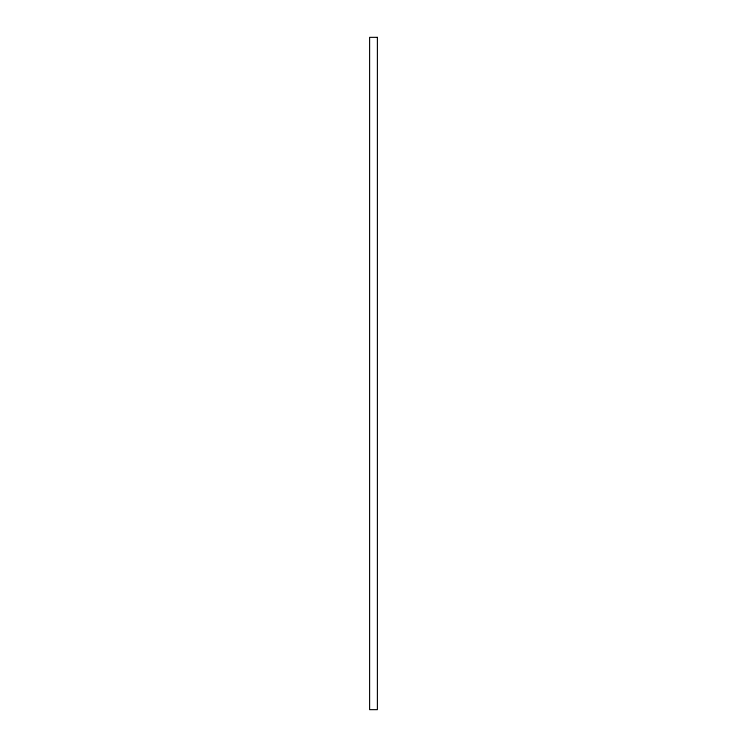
<?xml version="1.0" encoding="UTF-8"?>
<svg xmlns="http://www.w3.org/2000/svg" width="747" height="747" viewBox="0 0 747 747"><rect width="100%" height="100%" fill="white"/><g stroke="black" fill="none" stroke-linecap="round" stroke-linejoin="round"><path stroke-width="1.12" d="M377.394 37.35L369.606 37.35L369.606 709.65L377.394 709.65L377.394 37.35"/></g></svg>
